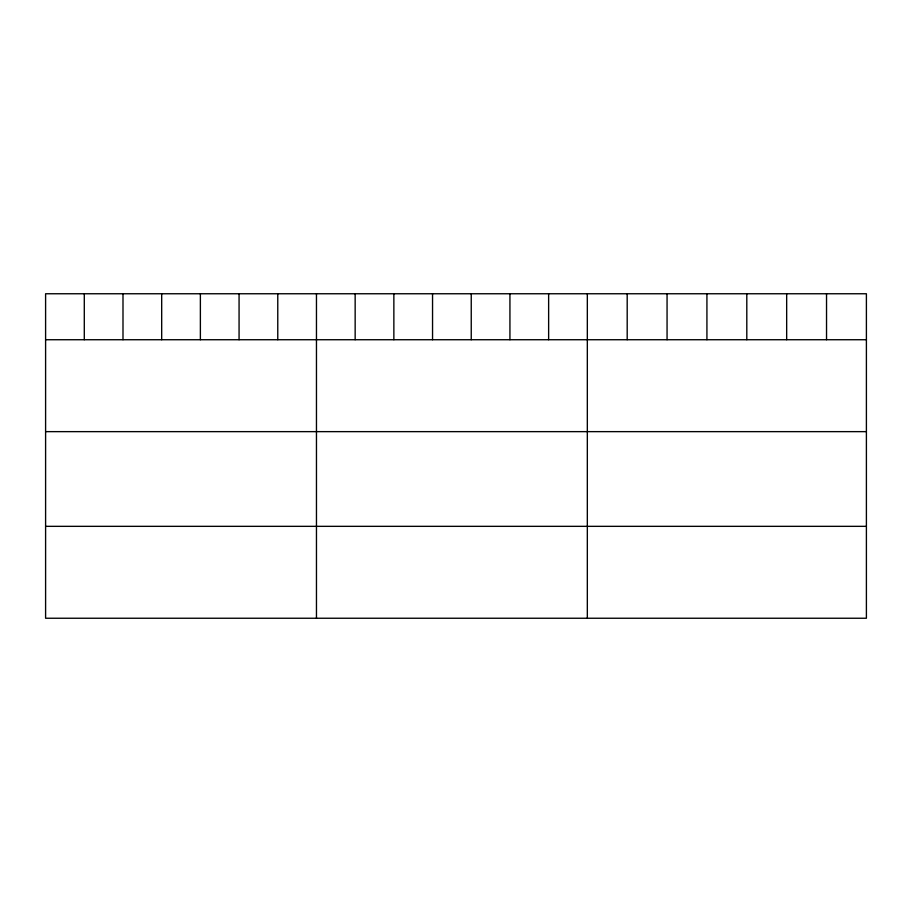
<?xml version="1.0" encoding="UTF-8"?>
<svg xmlns="http://www.w3.org/2000/svg" width="912" height="912" viewBox="0 0 912 912"><rect width="100%" height="100%" fill="white"/><g stroke="black" fill="none" stroke-linecap="round" stroke-linejoin="round"><path stroke-width="1.37" d="M866.4 339.731L866.4 618.245L45.6 618.245L45.6 293.755L866.4 293.755L866.4 339.731L45.6 339.731M45.6 431.638L866.4 431.638M45.6 526.338L866.4 526.338M826.534 293.755L826.534 339.731M786.668 293.755L786.668 339.731M746.803 293.755L746.803 339.731M706.925 293.755L706.925 339.731M667.06 293.755L667.06 339.731M627.194 293.755L627.194 339.731M587.328 293.755L587.328 618.245M548.636 293.755L548.636 339.731M509.933 293.755L509.933 339.731M471.242 293.755L471.242 339.731M432.55 293.755L432.55 339.731M393.859 293.755L393.859 339.731M355.156 293.755L355.156 339.731M316.464 293.755L316.464 618.245M277.772 293.755L277.772 339.731M239.069 293.755L239.069 339.731M200.378 293.755L200.378 339.731M161.686 293.755L161.686 339.731M122.995 293.755L122.995 339.731M84.292 293.755L84.292 339.731"/></g></svg>
